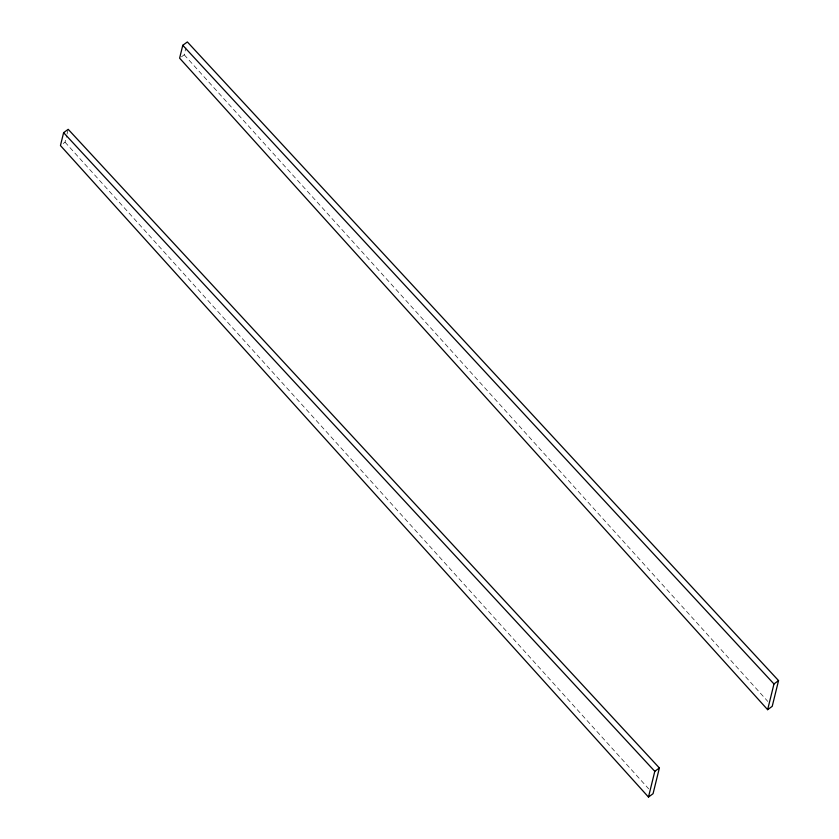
<?xml version="1.0" encoding="UTF-8"?>
<svg xmlns="http://www.w3.org/2000/svg" width="839" height="839" viewBox="0 0 839 839"><rect width="100%" height="100%" fill="white"/><g stroke="black" fill="none" stroke-linecap="round" stroke-linejoin="round"><path stroke-width="0.63" stroke-dasharray="4.2 3.15" d="M63.208 143.521L65.033 142.179L66.763 135.163M67.047 133.999L68.2 129.321M181.455 56.832L184.202 54.808L185.922 47.792M184.202 54.808L767.842 701.456M65.033 142.179L648.673 788.828"/><path stroke-width="1.26" d="M63.617 132.677L60.45 145.546L648.474 797.05L653.057 793.694L659.381 767.968L68.2 129.321L63.617 132.677L654.798 771.324L648.474 797.05M182.776 45.306L179.619 58.174L767.643 709.679L772.226 706.323L778.55 680.597L187.359 41.95L182.776 45.306L773.967 683.963L767.643 709.679M654.798 771.324L659.381 767.968M773.967 683.963L778.55 680.597"/></g></svg>
